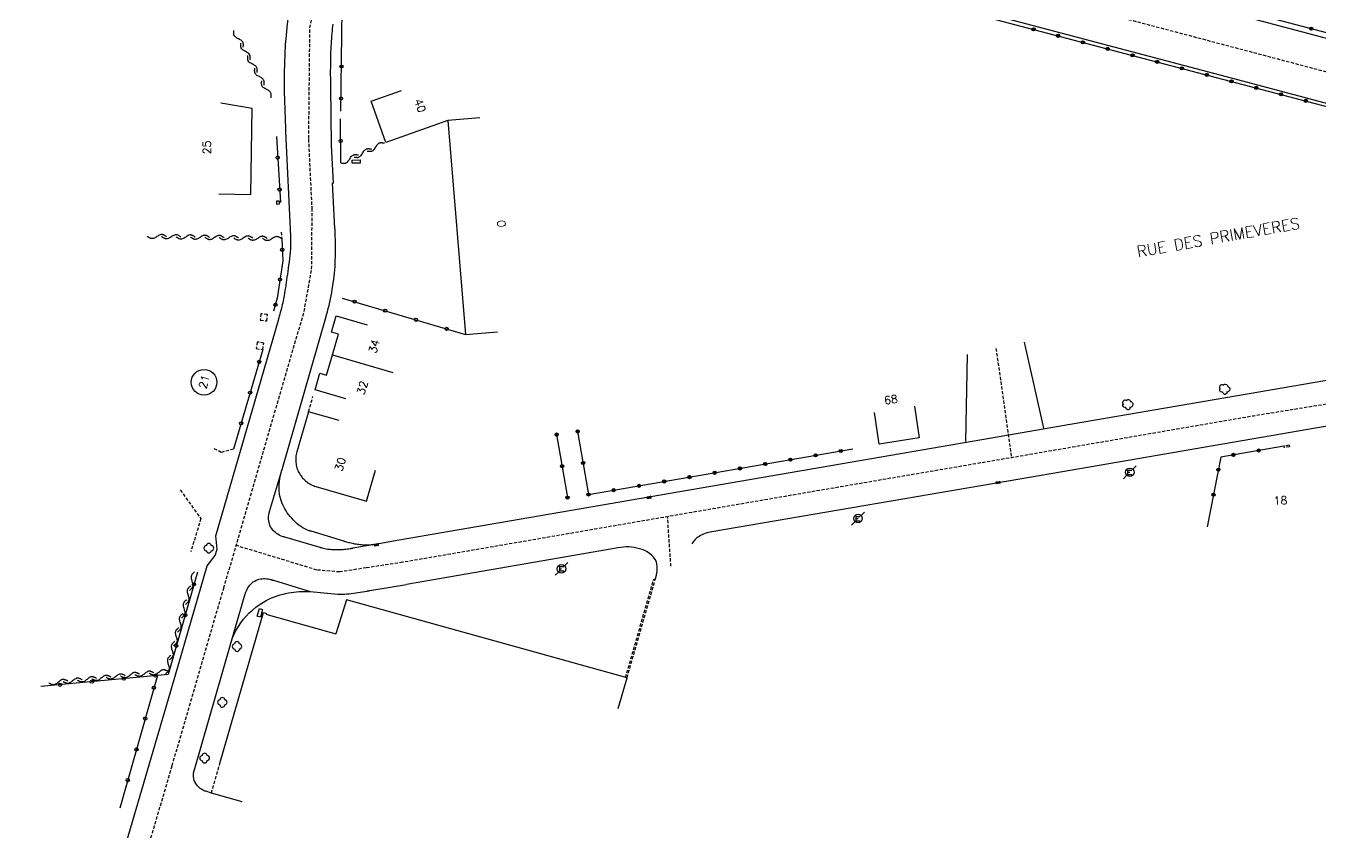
# Model space of a CAD drawing. Header units: millimetres. Extents: x 107999 to 109001, y 146999 to 148001.
# Drawn here: x 108180.4 to 108382.6, y 147619.4 to 147745.3 of the extents above; entities that cross this region are included whole.
import ezdxf
from ezdxf.enums import TextEntityAlignment as Align

# ---------------------------------------------------------------- set-up
doc = ezdxf.new("R2010")
doc.units = ezdxf.units.MM
doc.linetypes.add('DASHED', pattern=[0.75, 0.5, -0.25])
doc.layers.get('0').update_dxf_attribs({"linetype": 'CONTINUOUS'})
for name, color, linetype in [('W0001', 6, 'DASHED'), ('W0008', 7, 'CONTINUOUS'), ('W0100', 7, 'CONTINUOUS'), ('W0112', 1, 'DASHED'), ('W0300', 7, 'CONTINUOUS'), ('W0310', 3, 'CONTINUOUS'), ('W0322', 7, 'CONTINUOUS'), ('W0400', 7, 'CONTINUOUS'), ('W0471', 7, 'CONTINUOUS'), ('W0989', 7, 'CONTINUOUS'), ('W0991', 7, 'CONTINUOUS'), ('W1102', 7, 'CONTINUOUS')]:
    doc.layers.add(name, color=color, linetype=linetype)
doc.styles.get("Standard").update_dxf_attribs({"font": 'romans.shx', "width": 0.85})

# ---------------------------------------------------------------- blocks, each defined once
blk = doc.blocks.new('t322o')
at = {"color": 0, "linetype": 'Continuous'}
for radius in [0.25, 0.15]:
    blk.add_circle((0, 0), radius, dxfattribs=at)
blk = doc.blocks.new('T471')
for p, q in [((-0.333334, 0.333334), (-0.333334, -0.333334)), ((-0.333334, 0.333334), (0.333334, 0.333334)), ((-0.333334, 0), (0, 0)), ((0.500001, 0.500001), (1.000002, 1.000002)), ((-0.500001, -0.500001), (-1.000002, -1.000002)), ((-0.333334, -0.333334), (0.333334, -0.333334))]:
    blk.add_line(p, q)
blk.add_ellipse((0, 0), major_axis=(0.471405, 0.471405), ratio=1, start_param=5.4977871438, end_param=11.780972451)
blk = doc.blocks.new('T300')
for p, q in [((-0.8, 0.51), (-0.86, 0.34)), ((-0.86, 0.34), (-0.86, 0.17)), ((-0.86, 0.17), (-0.74, 0.06)), ((-0.69, 0.63), (-0.8, 0.51)), ((-0.8, -0.06), (-0.74, 0.06)), ((-0.74, 0.06), (-0.69, 0.11)), ((-0.57, 0.69), (-0.69, 0.63)), ((-0.46, 0.69), (-0.57, 0.69)), ((-0.29, 0.63), (-0.46, 0.69)), ((-0.29, 0.63), (-0.17, 0.74)), ((-0.23, 0.57), (-0.29, 0.63)), ((-0.17, 0.74), (-0.06, 0.8)), ((-0.06, 0.8), (0.06, 0.8)), ((0.06, 0.8), (0.23, 0.74)), ((0.23, 0.74), (0.34, 0.63)), ((0.34, 0.63), (0.4, 0.51)), ((0.46, 0.46), (0.34, 0.46)), ((0.4, 0.51), (0.4, 0.46)), ((0.57, 0.4), (0.46, 0.46)), ((0.57, 0.4), (0.69, 0.29)), ((0.69, 0.29), (0.74, 0.17)), ((0.74, 0.06), (0.69, -0.17)), ((0.74, 0.17), (0.74, 0.06)), ((-0.8, -0.17), (-0.8, -0.06)), ((-0.8, -0.23), (-0.8, -0.17)), ((-0.74, -0.34), (-0.8, -0.23)), ((-0.69, -0.4), (-0.74, -0.34)), ((-0.51, -0.46), (-0.69, -0.4)), ((-0.4, -0.46), (-0.51, -0.46)), ((-0.4, -0.46), (-0.34, -0.46)), ((-0.34, -0.46), (-0.34, -0.4)), ((-0.34, -0.51), (-0.34, -0.46)), ((-0.29, -0.63), (-0.34, -0.51)), ((-0.17, -0.74), (-0.29, -0.63)), ((-0.06, -0.8), (-0.17, -0.74)), ((0.06, -0.8), (-0.06, -0.8)), ((0.17, -0.74), (0.06, -0.8)), ((0.23, -0.69), (0.17, -0.74)), ((0.29, -0.46), (0.23, -0.46)), ((0.29, -0.63), (0.23, -0.69)), ((0.46, -0.4), (0.29, -0.46)), ((0.34, -0.51), (0.29, -0.63)), ((0.34, -0.51), (0.34, -0.46)), ((0.57, -0.34), (0.46, -0.4)), ((0.63, -0.29), (0.57, -0.34)), ((0.69, -0.17), (0.63, -0.29))]:
    blk.add_line(p, q)
blk = doc.blocks.new('T400')
for p, q in [((-0.15, 0.3), (0.15, 0.3)), ((-0.15, -0.25), (-0.15, 0.3)), ((-0.15, 0.15), (0.15, 0.15)), ((-0.15, 0), (0.15, 0)), ((0.15, 0.3), (0.15, -0.25)), ((-0.15, -0.15), (0.15, -0.15)), ((-0.15, -0.25), (-0.15, -0.3)), ((-0.15, -0.3), (0.15, -0.3)), ((0.15, -0.3), (0.15, -0.25))]:
    blk.add_line(p, q)

msp = doc.modelspace()

# ---------------------------------------------------------------- linework, layer by layer
at = {"layer": 'W0001'}
msp.add_line((108331.94, 147694.98), (108334.37, 147677.9), dxfattribs=at)
at = {"layer": 'W0001', "flags": 128}
for points in [[(108000, 147838.65), (108062.49, 147823.11), (108504.78, 147706.11), (108727.25, 147647.19), (108742.97, 147642.16), (108777.44, 147633.17)], [(108390.94, 147687.44), (108372.16, 147684.41), (108334.37, 147677.9), (108302.09, 147672.39), (108280.64, 147668.69), (108239.27, 147661.56)], [(108281.16, 147660.94), (108280.91, 147664.66), (108280.64, 147668.69)]]:
    msp.add_lwpolyline(points, dxfattribs=at)
at = {"layer": 'W0001'}
for points in [[(108189.67, 147438.31), (108185.67, 147449.11), (108180.15, 147462.47), (108173.43, 147484.62), (108172.26, 147490.44), (108170.82, 147500), (108170.34, 147506.94), (108170.62, 147514.66), (108172.15, 147523.5), (108203.24, 147629.78), (108211.31, 147657.53), (108223.87, 147700.75), (108225.04, 147707.36), (108225.12, 147716.66), (108224.59, 147727.77), (108224.77, 147745.03), (108226.95, 147755.03), (108229.61, 147761.78), (108233.59, 147771.02)], [(108239.27, 147661.56), (108233.58, 147660.7), (108229.42, 147660.06), (108225.85, 147660.36), (108213.24, 147664.19)]]:
    msp.add_lwpolyline(points, dxfattribs=at)
at = {"layer": 'W0008'}
for p, q in [((108336.36, 147695.92), (108339.38, 147682.51)), ((108327.24, 147680.43), (108327.51, 147694.03))]:
    msp.add_line(p, q, dxfattribs=at)
at = {"layer": 'W0008', "flags": 128}
for points in [[(108778.86, 147639.08), (108742.75, 147648.22), (108000, 147845.06)], [(108000, 147831.56), (108001.19, 147831.41), (108019.73, 147826.73), (108152.12, 147793.96), (108201.21, 147781.42), (108201.09, 147780.94), (108266.69, 147763.57), (108266.82, 147764.01), (108305.44, 147754), (108368.68, 147737.25), (108424.62, 147722.35), (108486.56, 147706.07), (108542.92, 147691.31), (108590.14, 147678.86), (108652.59, 147662.57), (108711.76, 147646.16), (108743.18, 147636.09), (108776.02, 147627.27)], [(108390.3, 147691.11), (108367.87, 147687.23), (108341.73, 147682.75), (108331.26, 147680.94), (108238.69, 147665.02)]]:
    msp.add_lwpolyline(points, dxfattribs=at)
at = {"layer": 'W0008'}
for points in [[(108221.03, 147728.86), (108221.03, 147728.91), (108221.02, 147728.95), (108221.02, 147728.98), (108221.02, 147729.03), (108221.02, 147729.08), (108221.02, 147729.12), (108221.02, 147729.17), (108221.02, 147729.22), (108221.02, 147729.27), (108221.01, 147729.31), (108220.95, 147730.77), (108220.89, 147732.22), (108220.84, 147733.67), (108220.81, 147735.12), (108220.8, 147736.58), (108220.8, 147738.03), (108220.84, 147739.48), (108220.89, 147740.95), (108220.97, 147742.41), (108221.09, 147743.84), (108221.09, 147743.84), (108221.22, 147745.14), (108221.38, 147746.42)], [(108228.02, 147735.95), (108228.02, 147736.12), (108228.02, 147736.3), (108228.02, 147736.39), (108228.02, 147736.81), (108228.02, 147737.22), (108228.01, 147737.62), (108228.01, 147738.03), (108228.01, 147738.44), (108228.02, 147738.84), (108228.02, 147739.27), (108228.02, 147739.67), (108228.03, 147740.08), (108228.04, 147740.48), (108228.05, 147740.89), (108228.06, 147741.3), (108228.08, 147741.72), (108228.1, 147742.12), (108228.12, 147742.53), (108228.15, 147742.94), (108228.18, 147743.34), (108228.21, 147743.75), (108228.24, 147744.16), (108228.28, 147744.56), (108228.32, 147744.92), (108228.36, 147745.28), (108228.41, 147745.62)], [(108238.69, 147665.02), (108234.97, 147664.36), (108234.92, 147664.36), (108234.88, 147664.34), (108234.84, 147664.34), (108234.8, 147664.33), (108234.77, 147664.33), (108234.73, 147664.31), (108234.69, 147664.31), (108234.65, 147664.3), (108234.61, 147664.3), (108234.57, 147664.3), (108234.35, 147664.27), (108234.13, 147664.25), (108233.92, 147664.23), (108233.7, 147664.23), (108233.48, 147664.23), (108233.27, 147664.23), (108233.05, 147664.25), (108232.83, 147664.27), (108232.61, 147664.3), (108232.39, 147664.33), (108232.19, 147664.36), (108231.99, 147664.39), (108231.8, 147664.42), (108231.61, 147664.45), (108231.41, 147664.5), (108231.22, 147664.53), (108231.02, 147664.58), (108230.84, 147664.62), (108230.64, 147664.67), (108230.45, 147664.73), (108230.41, 147664.75), (108230.38, 147664.75), (108230.34, 147664.77), (108230.3, 147664.78), (108230.27, 147664.78), (108230.23, 147664.8), (108230.2, 147664.81), (108230.16, 147664.83), (108230.12, 147664.83), (108230.09, 147664.84), (108224.96, 147666.41), (108224.96, 147666.41), (108224.93, 147666.41), (108224.9, 147666.42), (108224.87, 147666.42), (108224.84, 147666.44), (108224.8, 147666.45), (108224.77, 147666.45), (108224.74, 147666.47), (108224.72, 147666.47), (108224.69, 147666.48), (108224.66, 147666.5), (108224.3, 147666.62), (108223.97, 147666.78), (108223.64, 147666.97), (108223.33, 147667.16), (108223.02, 147667.39), (108222.73, 147667.62), (108222.45, 147667.88), (108222.18, 147668.16), (108221.92, 147668.44), (108221.68, 147668.73), (108221.68, 147668.73), (108221.45, 147669.02), (108221.24, 147669.31), (108221.05, 147669.61), (108220.86, 147669.92), (108220.69, 147670.23), (108220.54, 147670.56), (108220.4, 147670.89), (108220.28, 147671.22), (108220.18, 147671.56), (108220.09, 147671.91), (108220.09, 147671.91), (108220.03, 147672.28), (108219.98, 147672.66), (108219.96, 147673.05), (108219.96, 147673.44), (108219.98, 147673.81), (108220.02, 147674.2), (108220.06, 147674.59), (108220.13, 147674.97), (108220.21, 147675.34), (108220.31, 147675.72), (108220.32, 147675.75), (108220.33, 147675.8), (108220.34, 147675.83), (108220.35, 147675.86), (108220.36, 147675.89), (108220.37, 147675.94), (108220.38, 147675.97), (108220.39, 147676), (108220.4, 147676.03), (108220.41, 147676.06), (108227.3, 147699.97), (108227.3, 147699.98), (108227.31, 147700.02), (108227.32, 147700.03), (108227.33, 147700.06), (108227.34, 147700.08), (108227.34, 147700.11), (108227.35, 147700.14), (108227.36, 147700.16), (108227.37, 147700.19), (108227.38, 147700.2), (108227.51, 147700.7), (108227.64, 147701.2), (108227.77, 147701.69), (108227.88, 147702.19), (108227.98, 147702.69), (108228.09, 147703.2), (108228.18, 147703.7), (108228.27, 147704.2), (108228.35, 147704.72), (108228.42, 147705.22), (108228.49, 147705.72), (108228.55, 147706.23), (108228.6, 147706.73), (108228.65, 147707.25), (108228.69, 147707.75), (108228.72, 147708.27), (108228.74, 147708.77), (108228.76, 147709.28), (108228.77, 147709.78), (108228.78, 147710.3), (108228.78, 147710.59), (108228.77, 147710.89), (108228.77, 147711.19), (108228.77, 147711.48), (108228.76, 147711.8), (108228.75, 147712.09), (108228.74, 147712.39), (108228.73, 147712.69), (108228.71, 147712.98), (108228.7, 147713.28), (108228.7, 147713.33), (108228.7, 147713.38), (108228.7, 147713.41), (108228.7, 147713.45), (108228.69, 147713.5), (108228.69, 147713.53), (108228.69, 147713.58), (108228.69, 147713.61), (108228.68, 147713.66), (108228.68, 147713.7), (108228.68, 147713.7), (108228.32, 147720.83), (108228.47, 147720.8), (108228.16, 147726.69), (108228.02, 147735.95)], [(108189.14, 147594.08), (108203.8, 147644.17), (108208.7, 147661.03), (108209.97, 147662.62), (108210.27, 147663.64), (108210.08, 147665.7), (108219.84, 147699.38), (108219.86, 147699.42), (108219.87, 147699.45), (108219.88, 147699.48), (108219.89, 147699.53), (108219.9, 147699.56), (108219.91, 147699.61), (108219.92, 147699.64), (108219.93, 147699.67), (108219.95, 147699.72), (108219.95, 147699.75), (108220.04, 147700.05), (108220.12, 147700.34), (108220.2, 147700.64), (108220.28, 147700.94), (108220.36, 147701.23), (108220.44, 147701.53), (108220.51, 147701.83), (108220.58, 147702.12), (108220.64, 147702.42), (108220.7, 147702.73), (108220.79, 147703.16), (108220.86, 147703.58), (108220.93, 147704), (108221, 147704.42), (108221.06, 147704.84), (108221.12, 147705.27), (108221.18, 147705.69), (108221.24, 147706.12), (108221.3, 147706.55), (108221.36, 147706.97), (108221.43, 147707.48), (108221.5, 147707.98), (108221.57, 147708.5), (108221.63, 147709), (108221.7, 147709.52), (108221.74, 147710.02), (108221.78, 147710.53), (108221.8, 147711.05), (108221.81, 147711.55), (108221.8, 147712.06), (108221.8, 147712.06), (108221.8, 147712.11), (108221.8, 147712.16), (108221.8, 147712.19), (108221.8, 147712.23), (108221.8, 147712.28), (108221.8, 147712.33), (108221.79, 147712.38), (108221.79, 147712.42), (108221.79, 147712.47), (108221.79, 147712.52), (108221.79, 147712.52), (108221.03, 147728.86)], [(108234.57, 147664.3), (108231.45, 147663.75), (108231.41, 147663.73), (108231.38, 147663.73), (108231.34, 147663.72), (108231.3, 147663.72), (108231.27, 147663.7), (108231.23, 147663.7), (108231.19, 147663.7), (108231.15, 147663.69), (108231.12, 147663.69), (108231.08, 147663.67), (108231.08, 147663.67), (108230.85, 147663.64), (108230.62, 147663.61), (108230.4, 147663.58), (108230.17, 147663.56), (108229.95, 147663.53), (108229.72, 147663.52), (108229.49, 147663.52), (108229.26, 147663.5), (108229.03, 147663.5), (108228.8, 147663.5), (108228.59, 147663.5), (108228.38, 147663.52), (108228.16, 147663.53), (108227.95, 147663.55), (108227.73, 147663.58), (108227.52, 147663.59), (108227.3, 147663.64), (108227.09, 147663.67), (108226.88, 147663.72), (108226.68, 147663.78), (108226.65, 147663.78), (108226.62, 147663.8), (108226.59, 147663.81), (108226.55, 147663.81), (108226.52, 147663.83), (108226.49, 147663.83), (108226.46, 147663.84), (108226.43, 147663.84), (108226.4, 147663.86), (108226.37, 147663.88), (108226.37, 147663.88), (108220.85, 147665.47), (108220.83, 147665.48), (108220.81, 147665.48), (108220.79, 147665.5), (108220.77, 147665.5), (108220.74, 147665.5), (108220.72, 147665.52), (108220.7, 147665.52), (108220.67, 147665.53), (108220.66, 147665.53), (108220.63, 147665.55), (108220.63, 147665.55), (108220.41, 147665.61), (108220.19, 147665.7), (108219.98, 147665.81), (108219.77, 147665.94), (108219.57, 147666.06), (108219.38, 147666.2), (108219.2, 147666.36), (108219.04, 147666.53), (108218.89, 147666.72), (108218.76, 147666.91), (108218.63, 147667.12), (108218.53, 147667.34), (108218.45, 147667.56), (108218.39, 147667.8), (108218.34, 147668.05), (108218.31, 147668.28), (108218.3, 147668.52), (108218.32, 147668.77), (108218.35, 147669), (108218.4, 147669.23), (108218.4, 147669.23), (108218.41, 147669.25), (108218.41, 147669.28), (108218.42, 147669.31), (108218.42, 147669.33), (108218.43, 147669.36), (108218.44, 147669.38), (108218.45, 147669.41), (108218.45, 147669.44), (108218.46, 147669.45), (108218.47, 147669.48), (108220.31, 147675.72)], [(108209.38, 147625.52), (108208.49, 147625.8), (108208.48, 147625.81), (108208.47, 147625.81), (108208.45, 147625.81), (108208.44, 147625.83), (108208.43, 147625.83), (108208.41, 147625.83), (108208.4, 147625.83), (108208.39, 147625.84), (108208.38, 147625.84), (108208.36, 147625.84), (108208.17, 147625.92), (108207.98, 147626.02), (108207.81, 147626.12), (108207.64, 147626.23), (108207.48, 147626.38), (108207.34, 147626.52), (108207.2, 147626.67), (108207.06, 147626.84), (108206.95, 147627.02), (108206.84, 147627.2), (108206.77, 147627.34), (108206.71, 147627.5), (108206.66, 147627.67), (108206.62, 147627.83), (108206.59, 147627.98), (108206.57, 147628.16), (108206.56, 147628.31), (108206.57, 147628.48), (108206.59, 147628.64), (108206.62, 147628.8), (108206.62, 147628.81), (108206.62, 147628.84), (108206.63, 147628.86), (108206.64, 147628.88), (108206.64, 147628.89), (108206.65, 147628.91), (108206.66, 147628.94), (108206.66, 147628.95), (108206.66, 147628.97), (108206.67, 147628.98), (108206.67, 147628.98), (108212.38, 147648.75), (108212.38, 147648.78), (108212.39, 147648.83), (108212.41, 147648.86), (108212.41, 147648.89), (108212.43, 147648.94), (108212.44, 147648.97), (108212.45, 147649), (108212.46, 147649.05), (108212.47, 147649.08), (108212.48, 147649.11), (108212.7, 147649.75), (108212.95, 147650.36), (108213.26, 147650.97), (108213.6, 147651.55), (108213.98, 147652.11), (108214.39, 147652.66), (108214.83, 147653.17), (108215.3, 147653.66), (108215.8, 147654.11), (108216.33, 147654.55), (108216.71, 147654.83), (108217.11, 147655.09), (108217.51, 147655.34), (108217.93, 147655.58), (108218.35, 147655.8), (108218.78, 147656), (108219.22, 147656.17), (108219.66, 147656.34), (108220.12, 147656.48), (108220.57, 147656.61), (108220.98, 147656.7), (108221.41, 147656.78), (108221.83, 147656.86), (108222.25, 147656.91), (108222.67, 147656.95), (108223.1, 147656.98), (108223.52, 147657), (108223.95, 147657), (108224.38, 147657), (108224.81, 147656.98), (108224.81, 147656.98), (108225.35, 147656.94), (108225.89, 147656.89), (108226.44, 147656.84), (108226.97, 147656.78), (108227.51, 147656.73), (108228.05, 147656.67), (108228.59, 147656.62), (108229.12, 147656.61), (108229.66, 147656.59), (108230.2, 147656.59), (108230.55, 147656.62), (108230.89, 147656.66), (108231.24, 147656.69), (108231.59, 147656.73), (108231.94, 147656.78), (108232.28, 147656.84), (108232.63, 147656.89), (108232.98, 147656.95), (108233.33, 147657.02), (108233.67, 147657.08), (108233.72, 147657.08), (108233.76, 147657.09), (108233.8, 147657.09), (108233.85, 147657.11), (108233.89, 147657.11), (108233.94, 147657.12), (108233.98, 147657.12), (108234.02, 147657.14), (108234.07, 147657.14), (108234.11, 147657.16), (108239.85, 147658.12)], [(108212.48, 147649.11), (108214.67, 147656.62), (108214.68, 147656.66), (108214.69, 147656.67), (108214.7, 147656.7), (108214.7, 147656.73), (108214.71, 147656.75), (108214.72, 147656.78), (108214.73, 147656.81), (108214.73, 147656.84), (108214.74, 147656.86), (108214.75, 147656.89), (108214.84, 147657.12), (108214.95, 147657.36), (108215.07, 147657.58), (108215.21, 147657.78), (108215.37, 147657.98), (108215.55, 147658.17), (108215.73, 147658.34), (108215.93, 147658.5), (108216.14, 147658.64), (108216.37, 147658.77), (108216.37, 147658.77), (108216.59, 147658.84), (108216.8, 147658.92), (108217.04, 147658.97), (108217.27, 147659), (108217.51, 147659.02), (108217.75, 147659.02), (108217.98, 147659), (108218.23, 147658.97), (108218.46, 147658.92), (108218.69, 147658.86), (108218.73, 147658.86), (108218.77, 147658.84), (108218.8, 147658.83), (108218.84, 147658.81), (108218.88, 147658.81), (108218.91, 147658.8), (108218.95, 147658.78), (108218.98, 147658.77), (108219.02, 147658.77), (108219.06, 147658.75), (108224.81, 147656.98)]]:
    msp.add_lwpolyline(points, dxfattribs=at)
at = {"layer": 'W0008', "flags": 128}
for points in [[(108391.5, 147684.2), (108376.45, 147681.6), (108337.49, 147674.86), (108287.57, 147666.32, 0.1014), (108285.56, 147665.62, 0.1256), (108284.42, 147664.43)], [(108278.72, 147658.88, 0.144), (108278.92, 147661.64, 0.2181), (108276.27, 147663.69, 0.1206), (108272.92, 147663.83), (108239.85, 147658.12)]]:
    msp.add_lwpolyline(points, format="xyb", dxfattribs=at)
at = {"layer": 'W0100'}
msp.add_line((108214.18, 147624.13), (108209.38, 147625.52), dxfattribs=at)
for points in [[(108246.31, 147730.58), (108236.62, 147727.14), (108234.34, 147733.56), (108239.06, 147735.23)], [(108210.52, 147719.11), (108215.52, 147719.02), (108215.76, 147732.45), (108210.83, 147733.28)], [(108251.3, 147730.98), (108246.31, 147730.58), (108249.1, 147697.16), (108254.08, 147697.56)], [(108230.37, 147687.11), (108225.57, 147688.52), (108226.32, 147691.08), (108227.35, 147690.78), (108228.3, 147693.98), (108229.25, 147697.22), (108228.16, 147697.53), (108228.89, 147700.05), (108233.7, 147698.66)], [(108229.36, 147683.69), (108224.55, 147685.08), (108222.73, 147678.8), (108222.67, 147678.59), (108222.63, 147678.39), (108222.59, 147678.19), (108222.57, 147677.98), (108222.56, 147677.78), (108222.55, 147677.58), (108222.56, 147677.36), (108222.58, 147677.16), (108222.6, 147676.95), (108222.63, 147676.75), (108222.68, 147676.55), (108222.73, 147676.34), (108222.8, 147676.16), (108222.88, 147675.95), (108222.95, 147675.77), (108223.05, 147675.58), (108223.15, 147675.41), (108223.26, 147675.22), (108223.38, 147675.05), (108223.5, 147674.89), (108223.63, 147674.73), (108223.77, 147674.58), (108223.92, 147674.44), (108224.07, 147674.3), (108224.23, 147674.16), (108224.4, 147674.05), (108224.57, 147673.92), (108224.75, 147673.81), (108224.93, 147673.72), (108225.12, 147673.62), (108225.31, 147673.55), (108225.51, 147673.48), (108225.68, 147673.42), (108233.62, 147671.12), (108235, 147675.94)], [(108272.94, 147638.72), (108274.32, 147643.53), (108230.47, 147655.69), (108228.84, 147650.38)], [(108210.77, 147630.36), (108217.53, 147653.73), (108217.95, 147653.62), (108217.91, 147653.48), (108228.84, 147650.38)]]:
    msp.add_lwpolyline(points, dxfattribs=at)
at = {"layer": 'W0100', "flags": 128}
msp.add_lwpolyline([(108319.19, 147685.93), (108319.95, 147680.99), (108313.71, 147680.03), (108312.95, 147684.97)], dxfattribs=at)
at = {"layer": 'W0112'}
for p, q in [((108377.73, 147679.86), (108376.9, 147679.71)), ((108376.95, 147679.47), (108376.9, 147679.71)), ((108377.78, 147679.61), (108376.95, 147679.47)), ((108377.73, 147679.86), (108377.78, 147679.61)), ((108274.08, 147643.59), (108278.48, 147658.95)), ((108274.32, 147643.53), (108278.72, 147658.88)), ((108278.48, 147658.95), (108278.72, 147658.88))]:
    msp.add_line(p, q, dxfattribs=at)
for points in [[(108219.55, 147717.95), (108219.57, 147717.5), (108220.02, 147717.53), (108220, 147717.98), (108219.55, 147717.95)], [(108220.28, 147713.14), (108220.36, 147712.09)], [(108217.12, 147700.39), (108217.01, 147699.38), (108218.02, 147699.27), (108218.13, 147700.28), (108217.12, 147700.39)], [(108216.53, 147695.97), (108216.37, 147694.94), (108217.41, 147694.78), (108217.56, 147695.81), (108216.53, 147695.97)], [(108224.55, 147685.08), (108225.23, 147687.44)], [(108212.84, 147679.25), (108210.92, 147678.72), (108209.68, 147679.38)], [(108204.52, 147672.86), (108207.73, 147668.38), (108206.16, 147663.2)], [(108209.38, 147625.52), (108210.77, 147630.36)]]:
    msp.add_lwpolyline(points, dxfattribs=at)
at = {"layer": 'W0300'}
for centre, radius, start, end in [((108208.63, 147663.77), 0.409, 96.5819, 264.5077), ((108208.98, 147664.12), 0.393, 6.8428, 173.1572), ((108208.98, 147663.42), 0.393, 186.8428, 353.1572), ((108209.34, 147663.78), 0.409, 276.5819, 84.5077), ((108213.38, 147648.77), 0.401, 6.7098, 173.2902), ((108213.03, 147648.42), 0.393, 96.8428, 264.2894), ((108213.39, 147648.06), 0.401, 186.7098, 355.5154), ((108213.73, 147648.42), 0.394, 277.9696, 83.1572), ((108210.73, 147639.7), 0.393, 96.8428, 264.2894), ((108211.09, 147640.05), 0.401, 6.7098, 173.2902), ((108211.09, 147639.34), 0.401, 186.7098, 355.5154), ((108211.44, 147639.7), 0.393, 276.8428, 83.1572), ((108207.98, 147630.98), 0.41, 97.6668, 263.4181), ((108208.32, 147631.34), 0.401, 6.7098, 173.2902), ((108208.68, 147631), 0.409, 276.5819, 84.5077), ((108208.33, 147630.64), 0.401, 186.7098, 353.2902)]:
    msp.add_arc(centre, radius, start, end, dxfattribs=at)
at = {"layer": 'W0310'}
for points in [[(108214.34, 147742), (108214.35, 147742.08), (108214.36, 147742.16), (108214.36, 147742.22), (108214.37, 147742.3), (108214.37, 147742.36), (108214.37, 147742.44), (108214.37, 147742.5), (108214.36, 147742.58), (108214.34, 147742.64), (108214.33, 147742.7), (108214.3, 147742.75), (108214.28, 147742.81), (108214.21, 147742.92), (108214.12, 147743), (108214.01, 147743.09), (108213.88, 147743.17), (108213.76, 147743.23), (108213.62, 147743.31), (108213.48, 147743.38), (108213.36, 147743.44), (108213.23, 147743.52), (108213.12, 147743.61), (108213.03, 147743.69), (108212.96, 147743.8), (108212.93, 147743.86), (108212.91, 147743.91), (108212.9, 147743.97), (108212.88, 147744.05), (108212.88, 147744.11), (108212.88, 147744.17), (108212.88, 147744.25), (108212.88, 147744.33), (108212.88, 147744.39), (108212.88, 147744.47), (108212.89, 147744.55), (108212.9, 147744.62)], [(108215.44, 147740.03), (108215.45, 147740.11), (108215.45, 147740.17), (108215.45, 147740.25), (108215.46, 147740.33), (108215.46, 147740.39), (108215.45, 147740.47), (108215.45, 147740.53), (108215.45, 147740.61), (108215.43, 147740.67), (108215.41, 147740.73), (108215.39, 147740.78), (108215.37, 147740.84), (108215.3, 147740.95), (108215.2, 147741.05), (108215.1, 147741.12), (108214.98, 147741.2), (108214.85, 147741.27), (108214.72, 147741.34), (108214.59, 147741.41), (108214.45, 147741.47), (108214.33, 147741.55), (108214.22, 147741.64), (108214.12, 147741.72), (108214.05, 147741.83), (108214.02, 147741.89), (108214.01, 147741.94), (108213.98, 147742.02), (108213.98, 147742.08), (108213.97, 147742.14), (108213.96, 147742.22), (108213.96, 147742.28), (108213.96, 147742.36), (108213.97, 147742.44), (108213.97, 147742.5), (108213.98, 147742.58), (108213.98, 147742.66)], [(108216.52, 147738.06), (108216.53, 147738.14), (108216.53, 147738.2), (108216.54, 147738.28), (108216.55, 147738.36), (108216.55, 147738.42), (108216.54, 147738.5), (108216.54, 147738.56), (108216.53, 147738.64), (108216.52, 147738.7), (108216.5, 147738.77), (108216.48, 147738.81), (108216.45, 147738.88), (108216.38, 147738.98), (108216.29, 147739.08), (108216.19, 147739.16), (108216.06, 147739.23), (108215.94, 147739.3), (108215.8, 147739.38), (108215.67, 147739.44), (108215.54, 147739.5), (108215.41, 147739.58), (108215.3, 147739.67), (108215.21, 147739.75), (108215.14, 147739.86), (108215.11, 147739.92), (108215.09, 147739.97), (108215.07, 147740.05), (108215.06, 147740.11), (108215.05, 147740.17), (108215.05, 147740.25), (108215.05, 147740.31), (108215.05, 147740.39), (108215.05, 147740.47), (108215.05, 147740.53), (108215.06, 147740.61), (108215.07, 147740.69)], [(108217.61, 147736.09), (108217.62, 147736.17), (108217.62, 147736.23), (108217.62, 147736.31), (108217.63, 147736.39), (108217.63, 147736.45), (108217.62, 147736.53), (108217.62, 147736.59), (108217.62, 147736.67), (108217.6, 147736.73), (108217.59, 147736.8), (108217.56, 147736.84), (108217.54, 147736.91), (108217.47, 147737.02), (108217.38, 147737.11), (108217.27, 147737.19), (108217.15, 147737.27), (108217.02, 147737.33), (108216.89, 147737.41), (108216.76, 147737.47), (108216.62, 147737.53), (108216.5, 147737.61), (108216.39, 147737.7), (108216.3, 147737.78), (108216.23, 147737.89), (108216.2, 147737.95), (108216.18, 147738), (108216.16, 147738.08), (108216.15, 147738.14), (108216.14, 147738.2), (108216.13, 147738.28), (108216.13, 147738.34), (108216.13, 147738.42), (108216.14, 147738.5), (108216.14, 147738.56), (108216.15, 147738.64), (108216.16, 147738.72)], [(108218.7, 147734.11), (108218.7, 147734.19), (108218.71, 147734.27), (108218.72, 147734.33), (108218.73, 147734.42), (108218.72, 147734.48), (108218.72, 147734.55), (108218.72, 147734.62), (108218.71, 147734.69), (108218.7, 147734.75), (108218.68, 147734.83), (108218.66, 147734.88), (108218.63, 147734.94), (108218.55, 147735.03), (108218.46, 147735.12), (108218.35, 147735.2), (108218.23, 147735.28), (108218.1, 147735.36), (108217.97, 147735.42), (108217.84, 147735.5), (108217.71, 147735.56), (108217.59, 147735.64), (108217.48, 147735.73), (108217.38, 147735.81), (108217.31, 147735.92), (108217.28, 147735.98), (108217.27, 147736.03), (108217.25, 147736.11), (108217.23, 147736.17), (108217.23, 147736.23), (108217.23, 147736.31), (108217.23, 147736.38), (108217.23, 147736.45), (108217.23, 147736.53), (108217.23, 147736.59), (108217.24, 147736.67), (108217.25, 147736.75)], [(108231.66, 147724.88), (108231.73, 147724.86), (108231.8, 147724.84), (108231.88, 147724.84), (108231.95, 147724.83), (108232.02, 147724.83), (108232.09, 147724.81), (108232.16, 147724.81), (108232.23, 147724.81), (108232.3, 147724.83), (108232.36, 147724.83), (108232.42, 147724.86), (108232.48, 147724.88), (108232.59, 147724.94), (108232.68, 147725.03), (108232.77, 147725.12), (108232.86, 147725.23), (108232.94, 147725.36), (108233.02, 147725.5), (108233.1, 147725.62), (108233.18, 147725.75), (108233.27, 147725.86), (108233.36, 147725.95), (108233.45, 147726.05), (108233.56, 147726.11), (108233.62, 147726.12), (108233.68, 147726.16), (108233.74, 147726.16), (108233.81, 147726.17), (108233.88, 147726.17), (108233.95, 147726.17), (108234.02, 147726.16), (108234.09, 147726.16), (108234.16, 147726.14), (108234.23, 147726.14), (108234.31, 147726.12), (108234.38, 147726.11)], [(108233.7, 147725.8), (108233.77, 147725.78), (108233.85, 147725.78), (108233.92, 147725.77), (108234, 147725.75), (108234.07, 147725.75), (108234.14, 147725.75), (108234.21, 147725.75), (108234.27, 147725.75), (108234.34, 147725.77), (108234.41, 147725.77), (108234.47, 147725.8), (108234.52, 147725.81), (108234.63, 147725.88), (108234.73, 147725.97), (108234.82, 147726.06), (108234.91, 147726.19), (108234.98, 147726.31), (108235.06, 147726.44), (108235.15, 147726.56), (108235.23, 147726.69), (108235.31, 147726.8), (108235.41, 147726.91), (108235.5, 147726.98), (108235.61, 147727.05), (108235.66, 147727.06), (108235.73, 147727.08), (108235.79, 147727.09), (108235.86, 147727.11), (108235.92, 147727.11), (108235.99, 147727.11), (108236.06, 147727.09), (108236.13, 147727.09), (108236.21, 147727.08), (108236.28, 147727.08), (108236.36, 147727.06), (108236.43, 147727.05)], [(108229.61, 147723.94), (108229.68, 147723.92), (108229.76, 147723.91), (108229.83, 147723.91), (108229.91, 147723.89), (108229.98, 147723.89), (108230.05, 147723.88), (108230.12, 147723.88), (108230.18, 147723.88), (108230.25, 147723.89), (108230.31, 147723.91), (108230.38, 147723.92), (108230.43, 147723.94), (108230.54, 147724), (108230.63, 147724.08), (108230.73, 147724.19), (108230.81, 147724.3), (108230.89, 147724.42), (108230.98, 147724.55), (108231.05, 147724.67), (108231.13, 147724.8), (108231.22, 147724.92), (108231.31, 147725.02), (108231.41, 147725.11), (108231.52, 147725.17), (108231.57, 147725.19), (108231.63, 147725.22), (108231.7, 147725.22), (108231.77, 147725.23), (108231.83, 147725.23), (108231.9, 147725.23), (108231.97, 147725.23), (108232.04, 147725.23), (108232.12, 147725.22), (108232.19, 147725.2), (108232.27, 147725.2), (108232.34, 147725.19)], [(108202.36, 147712.41), (108202.3, 147712.45), (108202.23, 147712.5), (108202.17, 147712.53), (108202.12, 147712.58), (108202.05, 147712.61), (108201.99, 147712.66), (108201.93, 147712.69), (108201.87, 147712.7), (108201.8, 147712.73), (108201.74, 147712.75), (108201.68, 147712.77), (108201.62, 147712.77), (108201.5, 147712.77), (108201.37, 147712.72), (108201.24, 147712.67), (108201.12, 147712.59), (108200.99, 147712.52), (108200.87, 147712.44), (108200.73, 147712.36), (108200.61, 147712.28), (108200.48, 147712.2), (108200.36, 147712.16), (108200.23, 147712.12), (108200.11, 147712.11), (108200.05, 147712.11), (108199.98, 147712.12), (108199.92, 147712.14), (108199.86, 147712.17), (108199.8, 147712.19), (108199.73, 147712.22), (108199.67, 147712.27), (108199.61, 147712.3), (108199.55, 147712.34), (108199.48, 147712.38), (108199.42, 147712.42), (108199.36, 147712.47)], [(108204.61, 147712.38), (108204.55, 147712.42), (108204.48, 147712.45), (108204.42, 147712.5), (108204.36, 147712.53), (108204.3, 147712.58), (108204.24, 147712.61), (108204.18, 147712.64), (108204.12, 147712.67), (108204.05, 147712.69), (108203.99, 147712.7), (108203.93, 147712.72), (108203.87, 147712.72), (108203.74, 147712.7), (108203.62, 147712.67), (108203.49, 147712.62), (108203.37, 147712.56), (108203.24, 147712.48), (108203.12, 147712.41), (108202.98, 147712.31), (108202.86, 147712.25), (108202.73, 147712.17), (108202.61, 147712.12), (108202.48, 147712.09), (108202.36, 147712.08), (108202.3, 147712.08), (108202.23, 147712.09), (108202.17, 147712.11), (108202.11, 147712.12), (108202.05, 147712.16), (108201.98, 147712.19), (108201.92, 147712.22), (108201.86, 147712.25), (108201.8, 147712.3), (108201.73, 147712.34), (108201.67, 147712.38), (108201.61, 147712.42)], [(108206.86, 147712.33), (108206.8, 147712.38), (108206.73, 147712.42), (108206.67, 147712.45), (108206.62, 147712.5), (108206.55, 147712.53), (108206.49, 147712.58), (108206.43, 147712.61), (108206.37, 147712.62), (108206.3, 147712.66), (108206.24, 147712.67), (108206.18, 147712.69), (108206.12, 147712.69), (108206, 147712.69), (108205.87, 147712.64), (108205.74, 147712.59), (108205.62, 147712.52), (108205.49, 147712.44), (108205.37, 147712.36), (108205.23, 147712.28), (108205.11, 147712.2), (108204.98, 147712.12), (108204.86, 147712.08), (108204.73, 147712.05), (108204.61, 147712.03), (108204.55, 147712.03), (108204.48, 147712.05), (108204.42, 147712.06), (108204.36, 147712.09), (108204.3, 147712.11), (108204.23, 147712.14), (108204.17, 147712.19), (108204.11, 147712.22), (108204.05, 147712.27), (108203.98, 147712.3), (108203.92, 147712.34), (108203.86, 147712.39)], [(108209.11, 147712.3), (108209.05, 147712.34), (108208.98, 147712.38), (108208.92, 147712.42), (108208.86, 147712.45), (108208.8, 147712.5), (108208.74, 147712.53), (108208.68, 147712.56), (108208.62, 147712.59), (108208.55, 147712.61), (108208.49, 147712.62), (108208.43, 147712.64), (108208.37, 147712.64), (108208.24, 147712.62), (108208.12, 147712.59), (108207.99, 147712.55), (108207.86, 147712.48), (108207.73, 147712.41), (108207.61, 147712.31), (108207.48, 147712.23), (108207.36, 147712.16), (108207.23, 147712.09), (108207.1, 147712.05), (108206.98, 147712.02), (108206.85, 147712), (108206.79, 147712), (108206.73, 147712.02), (108206.66, 147712.03), (108206.6, 147712.05), (108206.54, 147712.08), (108206.48, 147712.11), (108206.41, 147712.14), (108206.36, 147712.19), (108206.3, 147712.22), (108206.23, 147712.27), (108206.17, 147712.3), (108206.11, 147712.34)], [(108211.36, 147712.25), (108211.3, 147712.3), (108211.23, 147712.34), (108211.17, 147712.38), (108211.12, 147712.42), (108211.05, 147712.45), (108210.99, 147712.5), (108210.93, 147712.53), (108210.87, 147712.55), (108210.8, 147712.58), (108210.74, 147712.59), (108210.68, 147712.61), (108210.62, 147712.61), (108210.49, 147712.59), (108210.37, 147712.56), (108210.24, 147712.52), (108210.11, 147712.44), (108209.98, 147712.36), (108209.86, 147712.28), (108209.73, 147712.2), (108209.61, 147712.12), (108209.48, 147712.05), (108209.35, 147712), (108209.23, 147711.97), (108209.1, 147711.95), (108209.04, 147711.95), (108208.98, 147711.97), (108208.91, 147711.98), (108208.85, 147712.02), (108208.79, 147712.03), (108208.73, 147712.06), (108208.66, 147712.11), (108208.61, 147712.14), (108208.55, 147712.19), (108208.48, 147712.22), (108208.42, 147712.27), (108208.36, 147712.31)], [(108213.61, 147712.22), (108213.55, 147712.27), (108213.48, 147712.3), (108213.42, 147712.34), (108213.36, 147712.38), (108213.3, 147712.42), (108213.24, 147712.45), (108213.18, 147712.48), (108213.12, 147712.52), (108213.05, 147712.53), (108212.99, 147712.55), (108212.93, 147712.56), (108212.87, 147712.56), (108212.74, 147712.55), (108212.62, 147712.52), (108212.49, 147712.47), (108212.36, 147712.41), (108212.23, 147712.33), (108212.11, 147712.23), (108211.98, 147712.16), (108211.86, 147712.08), (108211.73, 147712.02), (108211.6, 147711.97), (108211.48, 147711.94), (108211.35, 147711.92), (108211.29, 147711.92), (108211.23, 147711.94), (108211.16, 147711.95), (108211.1, 147711.97), (108211.04, 147712), (108210.98, 147712.03), (108210.91, 147712.06), (108210.86, 147712.11), (108210.8, 147712.14), (108210.73, 147712.19), (108210.67, 147712.22), (108210.61, 147712.27)], [(108215.86, 147712.17), (108215.8, 147712.22), (108215.73, 147712.27), (108215.67, 147712.3), (108215.62, 147712.34), (108215.55, 147712.38), (108215.49, 147712.42), (108215.43, 147712.45), (108215.37, 147712.47), (108215.3, 147712.5), (108215.24, 147712.52), (108215.18, 147712.53), (108215.12, 147712.53), (108214.99, 147712.52), (108214.87, 147712.48), (108214.74, 147712.44), (108214.62, 147712.36), (108214.48, 147712.28), (108214.36, 147712.2), (108214.23, 147712.12), (108214.11, 147712.05), (108213.98, 147711.97), (108213.85, 147711.92), (108213.73, 147711.89), (108213.6, 147711.88), (108213.54, 147711.88), (108213.48, 147711.89), (108213.41, 147711.91), (108213.35, 147711.92), (108213.29, 147711.95), (108213.23, 147711.98), (108213.16, 147712.02), (108213.11, 147712.05), (108213.05, 147712.09), (108212.98, 147712.14), (108212.92, 147712.17), (108212.86, 147712.22)], [(108218.11, 147712.14), (108218.05, 147712.19), (108217.98, 147712.22), (108217.92, 147712.27), (108217.86, 147712.3), (108217.8, 147712.34), (108217.74, 147712.38), (108217.68, 147712.41), (108217.62, 147712.44), (108217.55, 147712.45), (108217.49, 147712.47), (108217.43, 147712.48), (108217.37, 147712.48), (108217.24, 147712.47), (108217.12, 147712.44), (108216.99, 147712.39), (108216.86, 147712.33), (108216.73, 147712.25), (108216.61, 147712.16), (108216.48, 147712.08), (108216.36, 147712), (108216.23, 147711.94), (108216.1, 147711.89), (108215.98, 147711.86), (108215.85, 147711.84), (108215.79, 147711.84), (108215.73, 147711.86), (108215.66, 147711.88), (108215.6, 147711.89), (108215.54, 147711.92), (108215.48, 147711.95), (108215.41, 147711.98), (108215.36, 147712.03), (108215.3, 147712.06), (108215.23, 147712.11), (108215.17, 147712.14), (108215.11, 147712.19)], [(108220.36, 147712.09), (108220.3, 147712.14), (108220.23, 147712.17), (108220.17, 147712.22), (108220.11, 147712.25), (108220.05, 147712.3), (108219.99, 147712.33), (108219.93, 147712.36), (108219.87, 147712.39), (108219.8, 147712.41), (108219.74, 147712.42), (108219.68, 147712.44), (108219.62, 147712.44), (108219.49, 147712.42), (108219.37, 147712.39), (108219.24, 147712.34), (108219.11, 147712.27), (108218.98, 147712.2), (108218.86, 147712.11), (108218.73, 147712.03), (108218.6, 147711.95), (108218.48, 147711.89), (108218.35, 147711.84), (108218.23, 147711.81), (108218.1, 147711.8), (108218.04, 147711.8), (108217.98, 147711.81), (108217.91, 147711.83), (108217.85, 147711.86), (108217.79, 147711.88), (108217.73, 147711.91), (108217.66, 147711.95), (108217.61, 147711.98), (108217.55, 147712.03), (108217.48, 147712.06), (108217.42, 147712.11), (108217.36, 147712.16)], [(108206.76, 147660.05), (108206.7, 147660), (108206.64, 147659.95), (108206.59, 147659.91), (108206.53, 147659.86), (108206.48, 147659.8), (108206.43, 147659.75), (108206.38, 147659.7), (108206.34, 147659.64), (108206.3, 147659.59), (108206.27, 147659.53), (108206.25, 147659.48), (108206.23, 147659.42), (108206.21, 147659.3), (108206.2, 147659.17), (108206.23, 147659.03), (108206.26, 147658.89), (108206.3, 147658.75), (108206.35, 147658.59), (108206.4, 147658.45), (108206.44, 147658.31), (108206.47, 147658.17), (108206.49, 147658.03), (108206.49, 147657.91), (108206.47, 147657.78), (108206.45, 147657.72), (108206.42, 147657.67), (108206.39, 147657.61), (108206.35, 147657.56), (108206.31, 147657.5), (108206.27, 147657.45), (108206.21, 147657.41), (108206.16, 147657.34), (108206.11, 147657.3), (108206.05, 147657.25), (108205.99, 147657.2), (108205.94, 147657.16)], [(108206.14, 147657.88), (108206.09, 147657.83), (108206.02, 147657.78), (108205.97, 147657.73), (108205.91, 147657.69), (108205.87, 147657.62), (108205.81, 147657.58), (108205.77, 147657.53), (108205.73, 147657.47), (108205.69, 147657.42), (108205.66, 147657.36), (108205.63, 147657.31), (108205.61, 147657.25), (108205.59, 147657.12), (108205.59, 147657), (108205.61, 147656.86), (108205.64, 147656.72), (108205.68, 147656.58), (108205.73, 147656.44), (108205.77, 147656.3), (108205.81, 147656.16), (108205.84, 147656.02), (108205.87, 147655.88), (108205.87, 147655.75), (108205.84, 147655.62), (108205.82, 147655.56), (108205.8, 147655.52), (108205.77, 147655.45), (108205.73, 147655.41), (108205.69, 147655.34), (108205.64, 147655.3), (108205.59, 147655.25), (108205.54, 147655.19), (108205.49, 147655.14), (108205.43, 147655.09), (108205.38, 147655.05), (108205.32, 147655)], [(108205.52, 147655.72), (108205.47, 147655.67), (108205.41, 147655.62), (108205.35, 147655.58), (108205.3, 147655.53), (108205.25, 147655.47), (108205.2, 147655.42), (108205.15, 147655.38), (108205.11, 147655.31), (108205.07, 147655.27), (108205.04, 147655.2), (108205.02, 147655.16), (108204.99, 147655.09), (108204.97, 147654.97), (108204.97, 147654.84), (108204.99, 147654.7), (108205.02, 147654.56), (108205.06, 147654.42), (108205.11, 147654.28), (108205.15, 147654.14), (108205.2, 147654), (108205.23, 147653.86), (108205.24, 147653.72), (108205.25, 147653.59), (108205.23, 147653.47), (108205.2, 147653.41), (108205.18, 147653.34), (108205.15, 147653.3), (108205.11, 147653.23), (108205.07, 147653.19), (108205.02, 147653.12), (108204.98, 147653.08), (108204.92, 147653.03), (108204.88, 147652.98), (108204.82, 147652.92), (108204.76, 147652.88), (108204.7, 147652.83)], [(108204.91, 147653.55), (108204.85, 147653.5), (108204.79, 147653.45), (108204.73, 147653.41), (108204.68, 147653.36), (108204.63, 147653.3), (108204.58, 147653.25), (108204.53, 147653.2), (108204.49, 147653.14), (108204.45, 147653.09), (108204.42, 147653.03), (108204.4, 147652.98), (108204.38, 147652.92), (108204.35, 147652.8), (108204.35, 147652.67), (108204.38, 147652.53), (108204.41, 147652.39), (108204.45, 147652.25), (108204.49, 147652.11), (108204.54, 147651.97), (108204.58, 147651.83), (108204.61, 147651.69), (108204.63, 147651.55), (108204.63, 147651.42), (108204.61, 147651.3), (108204.59, 147651.23), (108204.56, 147651.19), (108204.53, 147651.12), (108204.49, 147651.08), (108204.45, 147651.02), (108204.41, 147650.97), (108204.36, 147650.92), (108204.3, 147650.86), (108204.26, 147650.81), (108204.2, 147650.77), (108204.14, 147650.72), (108204.09, 147650.67)], [(108204.29, 147651.39), (108204.23, 147651.34), (108204.17, 147651.3), (108204.12, 147651.25), (108204.06, 147651.2), (108204.02, 147651.14), (108203.96, 147651.09), (108203.91, 147651.05), (108203.88, 147650.98), (108203.84, 147650.94), (108203.8, 147650.88), (108203.78, 147650.83), (108203.76, 147650.77), (108203.73, 147650.64), (108203.73, 147650.52), (108203.76, 147650.38), (108203.79, 147650.23), (108203.83, 147650.09), (108203.88, 147649.95), (108203.91, 147649.81), (108203.96, 147649.67), (108203.99, 147649.53), (108204.01, 147649.39), (108204.02, 147649.27), (108203.99, 147649.14), (108203.97, 147649.08), (108203.95, 147649.02), (108203.91, 147648.97), (108203.88, 147648.91), (108203.84, 147648.86), (108203.79, 147648.8), (108203.74, 147648.75), (108203.69, 147648.7), (108203.64, 147648.66), (108203.59, 147648.59), (108203.52, 147648.55), (108203.47, 147648.5)], [(108203.67, 147649.22), (108203.62, 147649.17), (108203.55, 147649.12), (108203.5, 147649.08), (108203.45, 147649.03), (108203.4, 147648.97), (108203.34, 147648.92), (108203.3, 147648.88), (108203.26, 147648.81), (108203.22, 147648.77), (108203.19, 147648.7), (108203.16, 147648.66), (108203.14, 147648.59), (108203.12, 147648.47), (108203.12, 147648.34), (108203.14, 147648.2), (108203.17, 147648.06), (108203.21, 147647.92), (108203.26, 147647.78), (108203.3, 147647.64), (108203.34, 147647.5), (108203.38, 147647.36), (108203.4, 147647.22), (108203.4, 147647.09), (108203.38, 147646.97), (108203.35, 147646.91), (108203.33, 147646.86), (108203.3, 147646.8), (108203.26, 147646.75), (108203.22, 147646.69), (108203.17, 147646.64), (108203.12, 147646.59), (108203.07, 147646.53), (108203.02, 147646.48), (108202.96, 147646.44), (108202.9, 147646.39), (108202.84, 147646.34)], [(108203.05, 147647.06), (108203, 147647.02), (108202.94, 147646.97), (108202.88, 147646.92), (108202.83, 147646.88), (108202.78, 147646.81), (108202.73, 147646.77), (108202.68, 147646.72), (108202.64, 147646.66), (108202.6, 147646.61), (108202.57, 147646.55), (108202.55, 147646.5), (108202.52, 147646.44), (108202.5, 147646.31), (108202.5, 147646.19), (108202.52, 147646.05), (108202.55, 147645.91), (108202.59, 147645.77), (108202.64, 147645.62), (108202.69, 147645.48), (108202.73, 147645.34), (108202.76, 147645.2), (108202.77, 147645.06), (108202.78, 147644.94), (108202.76, 147644.81), (108202.73, 147644.75), (108202.71, 147644.69), (108202.68, 147644.64), (108202.64, 147644.58), (108202.6, 147644.53), (108202.55, 147644.47), (108202.51, 147644.42), (108202.45, 147644.38), (108202.4, 147644.33), (108202.34, 147644.27), (108202.28, 147644.22), (108202.23, 147644.17)], [(108186.96, 147643), (108186.89, 147643.03), (108186.83, 147643.08), (108186.77, 147643.11), (108186.7, 147643.14), (108186.63, 147643.17), (108186.57, 147643.2), (108186.5, 147643.22), (108186.44, 147643.23), (108186.38, 147643.25), (108186.31, 147643.27), (108186.25, 147643.27), (108186.19, 147643.27), (108186.07, 147643.25), (108185.95, 147643.19), (108185.82, 147643.12), (108185.7, 147643.05), (108185.59, 147642.95), (108185.48, 147642.86), (108185.36, 147642.75), (108185.24, 147642.66), (108185.12, 147642.58), (108185, 147642.52), (108184.88, 147642.47), (108184.76, 147642.44), (108184.7, 147642.44), (108184.63, 147642.44), (108184.57, 147642.45), (108184.5, 147642.47), (108184.44, 147642.48), (108184.38, 147642.5), (108184.3, 147642.53), (108184.24, 147642.56), (108184.18, 147642.59), (108184.11, 147642.62), (108184.05, 147642.67), (108183.98, 147642.7)], [(108189.2, 147643.22), (108189.13, 147643.25), (108189.07, 147643.28), (108189, 147643.31), (108188.94, 147643.34), (108188.88, 147643.38), (108188.8, 147643.41), (108188.74, 147643.42), (108188.68, 147643.45), (108188.61, 147643.45), (108188.55, 147643.47), (108188.48, 147643.47), (108188.42, 147643.47), (108188.3, 147643.45), (108188.18, 147643.39), (108188.05, 147643.33), (108187.94, 147643.25), (108187.82, 147643.16), (108187.7, 147643.06), (108187.59, 147642.97), (108187.48, 147642.88), (108187.35, 147642.8), (108187.23, 147642.73), (108187.12, 147642.69), (108186.99, 147642.66), (108186.93, 147642.66), (108186.87, 147642.66), (108186.8, 147642.67), (108186.74, 147642.69), (108186.68, 147642.7), (108186.61, 147642.73), (108186.55, 147642.75), (108186.48, 147642.78), (108186.41, 147642.81), (108186.35, 147642.84), (108186.28, 147642.89), (108186.22, 147642.92)], [(108191.45, 147643.42), (108191.38, 147643.45), (108191.31, 147643.5), (108191.25, 147643.53), (108191.18, 147643.56), (108191.12, 147643.59), (108191.05, 147643.62), (108190.98, 147643.64), (108190.92, 147643.66), (108190.85, 147643.67), (108190.79, 147643.69), (108190.73, 147643.69), (108190.66, 147643.69), (108190.55, 147643.67), (108190.42, 147643.62), (108190.3, 147643.55), (108190.19, 147643.47), (108190.07, 147643.38), (108189.95, 147643.28), (108189.84, 147643.19), (108189.72, 147643.09), (108189.6, 147643.02), (108189.48, 147642.95), (108189.36, 147642.91), (108189.23, 147642.88), (108189.17, 147642.88), (108189.11, 147642.88), (108189.05, 147642.89), (108188.98, 147642.91), (108188.91, 147642.92), (108188.85, 147642.94), (108188.78, 147642.97), (108188.72, 147643), (108188.65, 147643.03), (108188.59, 147643.06), (108188.52, 147643.11), (108188.45, 147643.14)], [(108193.68, 147643.64), (108193.61, 147643.67), (108193.55, 147643.72), (108193.48, 147643.75), (108193.42, 147643.78), (108193.35, 147643.81), (108193.29, 147643.83), (108193.22, 147643.86), (108193.16, 147643.88), (108193.09, 147643.89), (108193.03, 147643.91), (108192.97, 147643.91), (108192.91, 147643.91), (108192.79, 147643.89), (108192.66, 147643.83), (108192.55, 147643.77), (108192.42, 147643.69), (108192.3, 147643.59), (108192.2, 147643.5), (108192.08, 147643.41), (108191.96, 147643.31), (108191.84, 147643.23), (108191.72, 147643.17), (108191.6, 147643.12), (108191.48, 147643.09), (108191.41, 147643.09), (108191.35, 147643.09), (108191.29, 147643.11), (108191.22, 147643.12), (108191.16, 147643.14), (108191.09, 147643.16), (108191.02, 147643.19), (108190.96, 147643.22), (108190.89, 147643.25), (108190.83, 147643.28), (108190.77, 147643.33), (108190.7, 147643.36)], [(108195.92, 147643.86), (108195.85, 147643.89), (108195.79, 147643.94), (108195.73, 147643.97), (108195.66, 147644), (108195.59, 147644.03), (108195.52, 147644.06), (108195.46, 147644.08), (108195.4, 147644.09), (108195.33, 147644.11), (108195.27, 147644.12), (108195.2, 147644.12), (108195.14, 147644.12), (108195.02, 147644.11), (108194.9, 147644.06), (108194.78, 147643.98), (108194.66, 147643.91), (108194.55, 147643.81), (108194.43, 147643.72), (108194.31, 147643.62), (108194.2, 147643.53), (108194.07, 147643.45), (108193.95, 147643.39), (108193.84, 147643.34), (108193.71, 147643.31), (108193.65, 147643.31), (108193.59, 147643.31), (108193.52, 147643.33), (108193.46, 147643.34), (108193.4, 147643.36), (108193.33, 147643.39), (108193.27, 147643.41), (108193.2, 147643.44), (108193.13, 147643.47), (108193.07, 147643.5), (108193, 147643.55), (108192.94, 147643.58)], [(108198.16, 147644.08), (108198.09, 147644.11), (108198.03, 147644.16), (108197.97, 147644.19), (108197.9, 147644.22), (108197.84, 147644.25), (108197.77, 147644.28), (108197.7, 147644.3), (108197.64, 147644.31), (108197.57, 147644.33), (108197.51, 147644.34), (108197.45, 147644.34), (108197.38, 147644.34), (108197.27, 147644.33), (108197.14, 147644.28), (108197.02, 147644.2), (108196.91, 147644.12), (108196.79, 147644.03), (108196.67, 147643.94), (108196.55, 147643.84), (108196.44, 147643.75), (108196.32, 147643.67), (108196.2, 147643.61), (108196.08, 147643.56), (108195.95, 147643.53), (108195.89, 147643.53), (108195.83, 147643.53), (108195.77, 147643.55), (108195.7, 147643.56), (108195.63, 147643.58), (108195.57, 147643.59), (108195.5, 147643.62), (108195.44, 147643.66), (108195.37, 147643.69), (108195.3, 147643.72), (108195.24, 147643.77), (108195.17, 147643.8)], [(108200.4, 147644.3), (108200.33, 147644.33), (108200.27, 147644.38), (108200.2, 147644.41), (108200.14, 147644.44), (108200.07, 147644.47), (108200.01, 147644.48), (108199.94, 147644.52), (108199.88, 147644.53), (108199.81, 147644.55), (108199.75, 147644.56), (108199.69, 147644.56), (108199.62, 147644.56), (108199.51, 147644.55), (108199.38, 147644.48), (108199.27, 147644.42), (108199.14, 147644.34), (108199.03, 147644.25), (108198.91, 147644.16), (108198.8, 147644.06), (108198.68, 147643.97), (108198.56, 147643.89), (108198.44, 147643.83), (108198.32, 147643.78), (108198.2, 147643.75), (108198.13, 147643.75), (108198.07, 147643.75), (108198.01, 147643.77), (108197.94, 147643.77), (108197.88, 147643.8), (108197.81, 147643.81), (108197.74, 147643.84), (108197.68, 147643.88), (108197.62, 147643.91), (108197.55, 147643.94), (108197.48, 147643.97), (108197.41, 147644)], [(108202.64, 147644.52), (108202.57, 147644.55), (108202.51, 147644.59), (108202.44, 147644.62), (108202.38, 147644.66), (108202.31, 147644.69), (108202.24, 147644.72), (108202.18, 147644.73), (108202.12, 147644.75), (108202.05, 147644.77), (108201.98, 147644.78), (108201.92, 147644.78), (108201.86, 147644.78), (108201.73, 147644.75), (108201.62, 147644.72), (108201.5, 147644.64), (108201.38, 147644.56), (108201.27, 147644.47), (108201.16, 147644.38), (108201.04, 147644.28), (108200.92, 147644.19), (108200.8, 147644.09), (108200.68, 147644.03), (108200.56, 147643.98), (108200.44, 147643.95), (108200.38, 147643.95), (108200.31, 147643.95), (108200.25, 147643.97), (108200.18, 147643.98), (108200.12, 147644), (108200.05, 147644.02), (108199.98, 147644.05), (108199.92, 147644.08), (108199.86, 147644.11), (108199.79, 147644.14), (108199.73, 147644.19), (108199.66, 147644.22)]]:
    msp.add_lwpolyline(points, dxfattribs=at)
at = {"layer": 'W0322'}
for p, q in [((108263.31, 147681.51), (108265.01, 147671.66)), ((108266.59, 147682), (108268.29, 147672.15)), ((108268.29, 147672.15), (108309.56, 147679.27))]:
    msp.add_line(p, q, dxfattribs=at)
at = {"layer": 'W0322', "flags": 128}
for points in [[(108742.41, 147649.06), (108727.94, 147653.83), (108310.81, 147763.39), (108000, 147845.48)], [(108012.69, 147828.2), (108019.41, 147826.61), (108024.06, 147827.3), (108152.06, 147793.44), (108267.24, 147763.27), (108305.3, 147753.35), (108546.68, 147689.91), (108589.88, 147678.52), (108674.59, 147655.86)], [(108376.9, 147679.71), (108367.07, 147678), (108364.93, 147667.12)]]:
    msp.add_lwpolyline(points, dxfattribs=at)
at = {"layer": 'W0322'}
for points in [[(108229.6, 147732), (108229.76, 147743.98), (108229.8, 147747.86), (108231.15, 147749.62), (108233.02, 147749.81), (108241.5, 147746.56)], [(108229.61, 147723.94), (108229.53, 147730.8)], [(108219.53, 147728.06), (108220.16, 147717.78)], [(108220.37, 147712.09), (108220.53, 147708.64), (108219.68, 147702.81), (108219.1, 147700.78)], [(108229.82, 147702.83), (108249.1, 147697.16)], [(108217.41, 147694.78), (108212.84, 147679.25)], [(108207.21, 147660.05), (108202.64, 147644.06), (108182.73, 147642.16)], [(108200.94, 147643.91), (108195.08, 147623.17)]]:
    msp.add_lwpolyline(points, dxfattribs=at)
for centre, radius in [((108229.7, 147739), 0.25), ((108229.62, 147734), 0.25), ((108229.57, 147727.38), 0.25), ((108219.73, 147724.77), 0.25), ((108220.03, 147719.78), 0.25), ((108220.45, 147710.38), 0.251), ((108220.1, 147705.73), 0.25), ((108219.39, 147701.8), 0.25), ((108231.74, 147702.27), 0.25), ((108236.54, 147700.86), 0.251), ((108241.34, 147699.44), 0.25), ((108246.13, 147698.03), 0.25), ((108216.84, 147692.86), 0.25), ((108215.43, 147688.06), 0.25), ((108214.02, 147683.27), 0.25), ((108206.66, 147658.12), 0.25), ((108205.29, 147653.31), 0.25), ((108203.91, 147648.52), 0.251), ((108190.7, 147642.92), 0.25), ((108195.68, 147643.39), 0.25), ((108200.66, 147643.88), 0.25), ((108185.72, 147642.44), 0.25), ((108200.4, 147641.97), 0.25), ((108199.04, 147637.16), 0.25), ((108197.68, 147632.34), 0.25), ((108196.31, 147627.55), 0.251)]:
    msp.add_circle(centre, radius, dxfattribs=at)
at = {"layer": 'W0471'}
for points in [[(108231.39, 147723.89), (108231.38, 147724.39), (108232.63, 147724.41), (108232.64, 147723.91), (108231.39, 147723.89)], [(108216.89, 147654.34), (108217.38, 147654.2), (108217.04, 147653), (108216.55, 147653.14), (108216.89, 147654.34)]]:
    msp.add_lwpolyline(points, dxfattribs=at)
at = {"layer": 'W0991'}
msp.add_circle((108208.24, 147689.68), 2, dxfattribs=at)
at = {"layer": 'W1102'}
msp.add_lwpolyline([(108228.3, 147693.98), (108237.7, 147691.23)], dxfattribs=at)

# ---------------------------------------------------------------- block references
at = {"layer": 'W0300'}
for p in [(108367.71, 147688.59), (108352.58, 147686.18)]:
    msp.add_blockref('T300', p, dxfattribs=at)
at = {"layer": 'W0322'}
for p, rotation in [((108337.79, 147744.81), 345.2732132321305), ((108341.65, 147743.8), 345.2732132321305), ((108381.2, 147744.9), 165.283941537551), ((108345.52, 147742.78), 345.2732132321305), ((108349.39, 147741.76), 345.2732132321305), ((108353.26, 147740.75), 345.2732132321305), ((108357.13, 147739.73), 345.2732132321305), ((108361, 147738.71), 345.2732132321305), ((108364.87, 147737.7), 345.2732132321305), ((108368.74, 147736.68), 345.2732132321305), ((108372.6, 147735.66), 345.2732132321305), ((108376.47, 147734.65), 345.2732132321305), ((108380.34, 147733.63), 345.2732132321305), ((108263.31, 147681.51), 9.785452064171817), ((108266.59, 147682), 9.785452064171817), ((108372.98, 147679.03), 189.877805343412), ((108267.44, 147677.08), 9.785452064171817), ((108299.82, 147677.59), 9.785452064171817), ((108303.77, 147678.27), 9.785452064171817), ((108307.71, 147678.95), 9.785452064171817), ((108369.04, 147678.34), 189.877805343412), ((108264.16, 147676.58), 9.785452064171817), ((108288, 147675.55), 9.785452064171817), ((108291.94, 147676.23), 9.785452064171817), ((108295.88, 147676.91), 9.785452064171817), ((108366.68, 147676.04), 258.7453517076501), ((108276.17, 147673.51), 9.785452064171817), ((108280.12, 147674.19), 9.785452064171817), ((108284.06, 147674.87), 9.785452064171817), ((108265.01, 147671.66), 9.785452064171817), ((108268.29, 147672.15), 9.785452064171817), ((108272.23, 147672.83), 9.785452064171817), ((108365.91, 147672.12), 258.7453517076501)]:
    msp.add_blockref('t322o', p, dxfattribs=dict(at, rotation=rotation))
at = {"layer": 'W0400'}
for p, rotation in [((108332.29, 147674.02), 99.57109999999999), ((108277.76, 147671.69), 100.0517), ((108235.17, 147664.3), 99.79379999999998)]:
    msp.add_blockref('T400', p, dxfattribs=dict(at, rotation=rotation))
at = {"layer": 'W0471'}
for p in [(108352.84, 147675.62), (108310.39, 147668.39), (108264.08, 147660.55)]:
    msp.add_blockref('T471', p, dxfattribs=at)

# ---------------------------------------------------------------- texts
at = {"layer": 'W0989'}
msp.add_text('RUE DES PRIMEVERES', height=1.75, rotation=10.0618, dxfattribs=at).set_placement((108366.67, 147712.31), align=Align.MIDDLE)
at = {"layer": 'W0991'}
for s, rotation, p in [('40', 290, (108241.99, 147732.89)), ('25', 90, (108208.66, 147726.36)), ('O', 275, (108254.68, 147714.45)), ('34', 74, (108234.79, 147695.29)), ('21', 74, (108208.24, 147689.77)), ('32', 74, (108232.95, 147688.82)), ('68', 8.7738, (108315.53, 147686.97)), ('30', 74, (108229.51, 147676.87)), ('18', 1.9282, (108376.39, 147671.23))]:
    msp.add_text(s, height=1.25, rotation=rotation, dxfattribs=at).set_placement(p, align=Align.MIDDLE)

doc.saveas('drawing.dxf')
